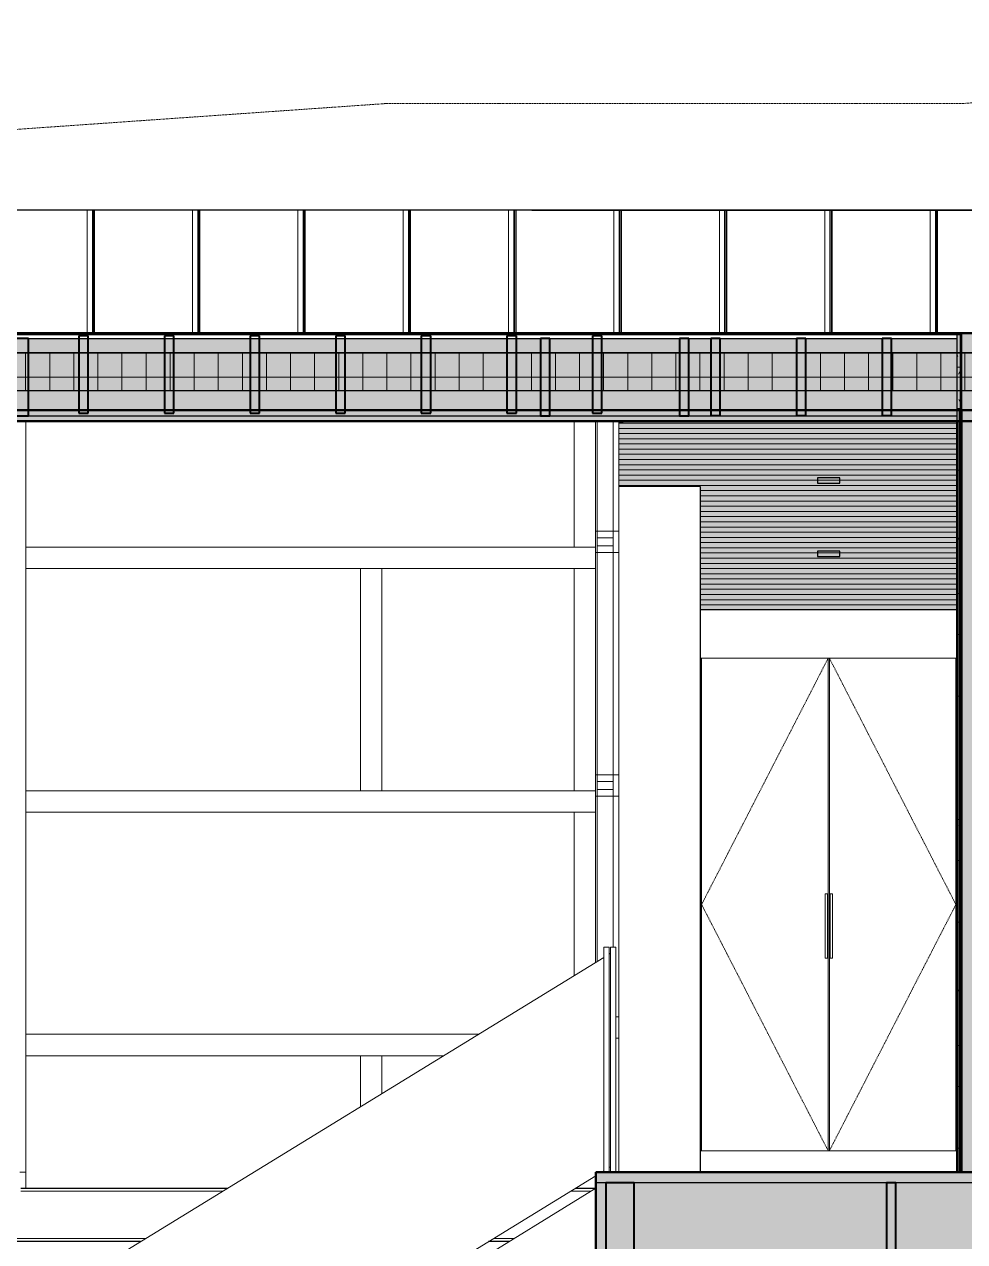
# Model space of a CAD drawing. Header units: inches. Extents: x -675 to 994, y 1246 to 1805.
# Drawn here: x 287.7 to 463.4, y 1568.2 to 1795.7 of the extents above; entities that cross this region are included whole.
import ezdxf

# ---------------------------------------------------------------- set-up
doc = ezdxf.new("R2010")
doc.units = ezdxf.units.IN
doc.header["$MEASUREMENT"] = 0
doc.linetypes.add('ALA - WALL BELOW', pattern=[0.28125, 0.1875, -0.09375])
doc.linetypes.add('Dash 1_16_', pattern=[0.125, 0.0625, -0.0625])
for name, color, linetype, lineweight in [('A-CLNG', 13, 'Continuous', 18), ('A-CLNG-PATT', 13, 'Continuous', 50), ('A-DETL', 90, 'Continuous', 13), ('A-DETL-GENF', 92, 'Continuous', 13), ('A-DETL-MEDM', 33, 'Continuous', 25), ('A-FLOR', 192, 'Continuous', 13), ('A-FLOR-MCUT', 51, 'Continuous', 25), ('A-FLOR-PATT', 8, 'Continuous', 50), ('A-GLAZ-CURT', 52, 'Continuous', 13), ('A-GLAZ-CWMG', 51, 'Continuous', 13), ('A-ROOF', 132, 'Continuous', 25), ('A-ROOF-PATT', 132, 'Continuous', 50), ('A-WALL', 113, 'Continuous', 25), ('A-WALL-PATT', 111, 'Continuous', 50), ('I-WALL', 2, 'Continuous', 25), ('Q-CASE', 31, 'Continuous', 18), ('S-BEAM', 12, 'Continuous', 25), ('S-COLS', 52, 'Continuous', 18), ('S-STRS', 31, 'Continuous', 13)]:
    doc.layers.add(name, color=color, linetype=linetype, lineweight=lineweight)
pattern_1 = [(90, (5.512, 1730.544), (-19.685, 1e-15), []), (90, (4.134, 1730.544), (-19.685, 1e-15), []), (90, (5.118, 1730.544), (-19.685, 1e-15), []), (90, (5.315, 1730.544), (-19.685, 1e-15), [])]

# ---------------------------------------------------------------- blocks, each defined once
blk = doc.blocks.new('PSL - 7_ x 14_-3975651-Section F')
at = {"layer": 'S-BEAM', "color": 250, "lineweight": 40}
for p, q in [((288.47, 1736.97), (281.47, 1736.97)), ((281.47, 1736.97), (281.47, 1734.3)), ((288.47, 1734.3), (288.47, 1736.97)), ((281.47, 1734.3), (281.47, 1727.3)), ((288.47, 1727.3), (288.47, 1734.3)), ((281.47, 1727.3), (281.47, 1722.54)), ((288.47, 1722.54), (288.47, 1727.3)), ((281.47, 1722.54), (288.47, 1722.54))]:
    blk.add_line(p, q, dxfattribs=at)
blk = doc.blocks.new('Trus_Joist-Weyerhaeuser-Microllam - 1 3_4_ - 14_ Microllam-3618979-Section F')
at = {"layer": 'S-BEAM', "color": 250, "lineweight": 40}
for p, q in [((417.69, 1737.02), (415.94, 1737.02)), ((415.94, 1737.02), (415.94, 1734.3)), ((417.69, 1734.3), (417.69, 1737.02)), ((415.94, 1734.3), (415.94, 1727.3)), ((417.69, 1727.3), (417.69, 1734.3)), ((415.94, 1727.3), (415.94, 1722.59)), ((417.69, 1722.59), (417.69, 1727.3)), ((415.94, 1722.59), (417.69, 1722.59))]:
    blk.add_line(p, q, dxfattribs=at)
blk = doc.blocks.new('Trus_Joist-Weyerhaeuser-Microllam - 1 3_4_ - 14_ Microllam-3618809-Section F')
at = {"layer": 'S-BEAM', "color": 250, "lineweight": 40}
for p, q in [((449.69, 1737.02), (447.94, 1737.02)), ((447.94, 1737.02), (447.94, 1734.3)), ((449.69, 1734.3), (449.69, 1737.02)), ((447.94, 1734.3), (447.94, 1727.3)), ((449.69, 1727.3), (449.69, 1734.3)), ((447.94, 1727.3), (447.94, 1722.59)), ((449.69, 1722.59), (449.69, 1727.3)), ((447.94, 1722.59), (449.69, 1722.59))]:
    blk.add_line(p, q, dxfattribs=at)
blk = doc.blocks.new('Trus_Joist-Weyerhaeuser-Microllam - 1 3_4_ - 14_ Microllam-3620912-Section F')
at = {"layer": 'S-BEAM', "color": 250, "lineweight": 40}
for p, q in [((299.6, 1737.47), (297.85, 1737.47)), ((297.85, 1737.47), (297.85, 1734.3)), ((299.6, 1734.3), (299.6, 1737.47)), ((297.85, 1734.3), (297.85, 1727.3)), ((299.6, 1727.3), (299.6, 1734.3)), ((297.85, 1727.3), (297.85, 1723.04)), ((299.6, 1723.04), (299.6, 1727.3)), ((297.85, 1723.04), (299.6, 1723.04))]:
    blk.add_line(p, q, dxfattribs=at)
blk = doc.blocks.new('PSL - 5-1_4_ x 14_-3989355-Section F')
at = {"layer": 'S-BEAM', "color": 250, "lineweight": 40}
for p, q in [((401.6, 1579.24), (396.35, 1579.24)), ((396.35, 1579.24), (396.35, 1565.24)), ((401.6, 1565.24), (401.6, 1579.24)), ((396.35, 1565.24), (401.6, 1565.24))]:
    blk.add_line(p, q, dxfattribs=at)
blk = doc.blocks.new('HSS-Hollow Structural Section - HSS10X8X5_8-3966676-Section F')
at = {"layer": 'S-BEAM', "color": 90, "lineweight": 30}
for p, q in [((242.47, 1568.24), (242.47, 1578.24)), ((242.47, 1578.24), (282.9, 1578.24)), ((287.04, 1578.24), (325.69, 1578.24)), ((390.7, 1578.24), (394.47, 1578.24)), ((309.4, 1568.24), (242.47, 1568.24)), ((378.23, 1568.24), (374.41, 1568.24))]:
    blk.add_line(p, q, dxfattribs=at)
at = {"layer": 'S-BEAM', "color": 10, "lineweight": 18}
for p, q in [((282.9, 1577.66), (242.47, 1577.66)), ((324.75, 1577.66), (287.04, 1577.66)), ((393.58, 1577.66), (389.76, 1577.66)), ((310.35, 1568.82), (242.47, 1568.82)), ((379.18, 1568.82), (375.35, 1568.82))]:
    blk.add_line(p, q, dxfattribs=at)
blk = doc.blocks.new('Trus_Joist-Weyerhaeuser-Microllam - 1 3_4_ - 14_ Microllam-3867934-Section F')
at = {"layer": 'S-BEAM', "color": 250, "lineweight": 40}
for p, q in [((411.85, 1736.97), (410.1, 1736.97)), ((410.1, 1736.97), (410.1, 1734.3)), ((411.85, 1734.3), (411.85, 1736.97)), ((410.1, 1734.3), (410.1, 1727.3)), ((411.85, 1727.3), (411.85, 1734.3)), ((410.1, 1727.3), (410.1, 1722.54)), ((411.85, 1722.54), (411.85, 1727.3)), ((410.1, 1722.54), (411.85, 1722.54))]:
    blk.add_line(p, q, dxfattribs=at)
blk = doc.blocks.new('Trus_Joist-Weyerhaeuser-Microllam - 1 3_4_ - 14_ Microllam-3742524-Section F')
at = {"layer": 'S-BEAM', "color": 250, "lineweight": 40}
for p, q in [((448.73, 1579.24), (448.73, 1565.24)), ((450.48, 1579.24), (448.73, 1579.24)), ((450.48, 1579.24), (448.73, 1579.24)), ((448.73, 1579.24), (448.73, 1565.24)), ((450.48, 1565.24), (450.48, 1579.24)), ((450.48, 1565.24), (450.48, 1579.24)), ((448.73, 1565.24), (450.48, 1565.24)), ((448.73, 1565.24), (450.48, 1565.24))]:
    blk.add_line(p, q, dxfattribs=at)
blk = doc.blocks.new('Trus_Joist-Weyerhaeuser-Microllam - 1 3_4_ - 14_ Microllam-V26-Section F')
at = {"layer": 'S-BEAM', "color": 250, "lineweight": 40}
for p, q in [((385.85, 1736.97), (384.1, 1736.97)), ((384.1, 1736.97), (384.1, 1734.3)), ((385.85, 1734.3), (385.85, 1736.97)), ((384.1, 1734.3), (384.1, 1727.3)), ((385.85, 1727.3), (385.85, 1734.3)), ((384.1, 1727.3), (384.1, 1722.54)), ((385.85, 1722.54), (385.85, 1727.3)), ((384.1, 1722.54), (385.85, 1722.54))]:
    blk.add_line(p, q, dxfattribs=at)
blk = doc.blocks.new('Rectangular Mullion - 2_x5_ Mullion-3636992-Section F')
at = {"layer": 'A-GLAZ-CWMG', "color": 50, "lineweight": 9}
for p, q in [((398.22, 1606.24), (398.72, 1606.24)), ((398.72, 1606.24), (398.72, 1581.24))]:
    blk.add_line(p, q, dxfattribs=at)
blk = doc.blocks.new('System Panel - Glazed-3441168-Section F')
at = {"layer": 'A-GLAZ-CURT', "color": 10, "lineweight": 18}
for p, q in [((395.97, 1623.24), (395.97, 1581.24)), ((396.97, 1623.24), (395.97, 1623.24)), ((396.97, 1581.24), (396.97, 1623.24)), ((395.97, 1581.24), (396.97, 1581.24))]:
    blk.add_line(p, q, dxfattribs=at)
blk = doc.blocks.new('System Panel - Glazed-3904188-Section F')
at = {"layer": 'A-GLAZ-CURT', "color": 50, "lineweight": 9}
for p, q in [((397.22, 1622.13), (396.97, 1621.98)), ((395.97, 1621.36), (206.33, 1505)), ((395.59, 1581.24), (395.97, 1581.47)), ((396.97, 1582.09), (397.22, 1582.24)), ((206.33, 1465.1), (394.47, 1580.55)), ((206.33, 1505), (206.33, 1465.1))]:
    blk.add_line(p, q, dxfattribs=at)
blk = doc.blocks.new('Rectangular Mullion - 2_x5_ Mullion-3636994-Section F')
at = {"layer": 'A-GLAZ-CWMG', "color": 50, "lineweight": 9}
for p, q in [((390.41, 1648.49), (394.41, 1648.49)), ((390.41, 1648.49), (390.41, 1617.95)), ((394.41, 1620.4), (394.41, 1648.49))]:
    blk.add_line(p, q, dxfattribs=at)
blk = doc.blocks.new('Rectangular Mullion - 2_x5_ Mullion-V27-Section F')
at = {"layer": 'A-GLAZ-CWMG', "color": 50, "lineweight": 9}
for p, q in [((394.41, 1578.24), (394.41, 1580.51)), ((394.41, 1561.49), (394, 1561.49)), ((394.41, 1561.49), (394.41, 1561.74))]:
    blk.add_line(p, q, dxfattribs=at)
blk = doc.blocks.new('Rectangular Mullion - 2_x5_ Mullion-V28-Section F')
at = {"layer": 'A-GLAZ-CWMG', "color": 50, "lineweight": 9}
for p, q in [((390.41, 1693.99), (394.41, 1693.99)), ((390.41, 1693.99), (390.41, 1652.49)), ((394.41, 1652.49), (394.41, 1693.99)), ((394.41, 1652.49), (390.41, 1652.49))]:
    blk.add_line(p, q, dxfattribs=at)
blk = doc.blocks.new('Rectangular Mullion - 2_x5_ Mullion-3791053-Section F')
at = {"layer": 'A-GLAZ-CWMG', "color": 50, "lineweight": 9}
for p, q in [((390.41, 1721.53), (390.41, 1697.99)), ((394.41, 1697.99), (394.41, 1721.53)), ((394.41, 1697.99), (390.41, 1697.99))]:
    blk.add_line(p, q, dxfattribs=at)
blk = doc.blocks.new('Rectangular Mullion - 2_x5_ Mullion-3636946-Section F')
at = {"layer": 'A-GLAZ-CWMG', "color": 50, "lineweight": 9}
for p, q in [((352.47, 1697.99), (287.97, 1697.99)), ((287.97, 1693.99), (352.47, 1693.99))]:
    blk.add_line(p, q, dxfattribs=at)
blk = doc.blocks.new('Rectangular Mullion - 2_x5_ Mullion-3790948-Section F')
at = {"layer": 'A-GLAZ-CWMG', "color": 50, "lineweight": 9}
for p, q in [((394.41, 1697.99), (352.47, 1697.99)), ((394.41, 1697.99), (394.41, 1693.99)), ((352.47, 1693.99), (394.41, 1693.99))]:
    blk.add_line(p, q, dxfattribs=at)
blk = doc.blocks.new('Rectangular Mullion - 2_x5_ Mullion-V39-Section F')
at = {"layer": 'A-GLAZ-CWMG', "color": 50, "lineweight": 9}
for p, q in [((372.55, 1606.99), (352.47, 1606.99)), ((352.47, 1602.99), (366.03, 1602.99))]:
    blk.add_line(p, q, dxfattribs=at)
blk = doc.blocks.new('Rectangular Mullion - 2_x5_ Mullion-3636931-Section F')
at = {"layer": 'A-GLAZ-CWMG', "color": 50, "lineweight": 9}
for p, q in [((350.47, 1693.99), (354.47, 1693.99)), ((350.47, 1693.99), (350.47, 1652.49)), ((354.47, 1652.49), (354.47, 1693.99)), ((354.47, 1652.49), (350.47, 1652.49))]:
    blk.add_line(p, q, dxfattribs=at)
blk = doc.blocks.new('Rectangular Mullion - 2_x5_ Mullion-V45-Section F')
at = {"layer": 'A-GLAZ-CWMG', "color": 50, "lineweight": 9}
for p, q in [((350.47, 1602.99), (354.47, 1602.99)), ((350.47, 1602.99), (350.47, 1593.44)), ((354.47, 1595.9), (354.47, 1602.99))]:
    blk.add_line(p, q, dxfattribs=at)
blk = doc.blocks.new('Rectangular Mullion - 2_x5_ Mullion-3637058-Section F')
at = {"layer": 'A-GLAZ-CWMG', "color": 50, "lineweight": 9}
for p, q in [((394.41, 1651.49), (398.72, 1651.49)), ((398.72, 1651.49), (398.72, 1610.24)), ((398.72, 1610.24), (398.22, 1610.24))]:
    blk.add_line(p, q, dxfattribs=at)
blk = doc.blocks.new('Rectangular Mullion - 2_x5_ Mullion-3637061-Section F')
at = {"layer": 'A-GLAZ-CWMG', "color": 50, "lineweight": 9}
for p, q in [((394.41, 1696.99), (398.72, 1696.99)), ((398.72, 1696.99), (398.72, 1655.49)), ((398.72, 1655.49), (394.41, 1655.49))]:
    blk.add_line(p, q, dxfattribs=at)
blk = doc.blocks.new('Rectangular Mullion - 2_x5_ Mullion-3952523-Section F')
at = {"layer": 'A-GLAZ-CWMG', "color": 50, "lineweight": 9}
for p, q in [((398.72, 1721.53), (398.72, 1700.99)), ((398.72, 1700.99), (394.41, 1700.99))]:
    blk.add_line(p, q, dxfattribs=at)
blk = doc.blocks.new('Rectangular Mullion - 2_x5_ Mullion-3636943-Section F')
at = {"layer": 'A-GLAZ-CWMG', "color": 50, "lineweight": 9}
for p, q in [((398.72, 1700.99), (394.41, 1700.99)), ((398.72, 1696.99), (398.72, 1700.99)), ((394.41, 1696.99), (398.72, 1696.99))]:
    blk.add_line(p, q, dxfattribs=at)
blk = doc.blocks.new('Rectangular Mullion - 2_x5_ Mullion-V47-Section F')
at = {"layer": 'A-GLAZ-CWMG', "color": 50, "lineweight": 9}
for p, q in [((398.72, 1610.24), (398.22, 1610.24)), ((398.72, 1606.24), (398.72, 1610.24)), ((398.22, 1606.24), (398.72, 1606.24))]:
    blk.add_line(p, q, dxfattribs=at)
blk = doc.blocks.new('STRUCT_rvt-1-Section F')
at = {"layer": 'A-ROOF-PATT', "lineweight": 9}
h = blk.add_hatch(dxfattribs=at)
h.set_pattern_fill('FP_4', color=253, style=0, pattern_type=2)
h.set_pattern_definition(pattern_1)
h.paths.add_polyline_path([(468.35, 1738.02), (769.64, 1738.02), (787.13, 1761), (209.62, 1761), (209.62, 1738.02), (464.63, 1738.02)], flags=0)
at = {"layer": 'A-ROOF-PATT', "lineweight": 25}
h = blk.add_hatch(color=135, dxfattribs=at)
h.paths.add_polyline_path([(461.97, 1737.76), (462.6, 1737.76), (462.6, 1738.02), (209.62, 1738.02), (209.62, 1737.76), (458.15, 1737.76)], flags=0)
h.paths.add_polyline_path([(769.64, 1737.76), (769.64, 1738.02), (648.72, 1738.02), (648.72, 1737.76), (723.71, 1737.76)], flags=0)
h.paths.add_polyline_path([(643.22, 1737.76), (643.22, 1738.02), (468.35, 1738.02), (468.35, 1737.76), (633.03, 1737.76)], flags=0)
at = {"layer": 'A-ROOF-PATT', "lineweight": 9}
h = blk.add_hatch(dxfattribs=at)
h.set_pattern_fill('FP_168', color=253, style=0, pattern_type=2)
h.set_pattern_definition([(0, (0, 1763.108), (0, 0.97), []), (90, (0, 1763.108), (-8, 1.94), [0.97, -6.791]), (90, (16, 1764.078), (-8, 1.94), [0.97, -6.791])])
h.paths.add_polyline_path([(-278.68, 1686.33), (-197.38, 1686.33), (-197.38, 1722.49), (-196.38, 1722.49), (-196.38, 1722.95), (-191.38, 1722.95), (-191.38, 1722.49), (-190.38, 1722.49), (-190.38, 1722.33), (-137.38, 1722.33), (-137.38, 1722.72), (-137.25, 1722.84), (-136.91, 1722.92), (-136.45, 1722.95), (-133.31, 1722.95), (-132.84, 1722.92), (-132.5, 1722.84), (-132.38, 1722.72), (-132.38, 1722.33), (63.05, 1722.33), (63.05, 1723.33), (209.62, 1723.33), (209.62, 1726.33), (-211.55, 1726.33), (-260.81, 1696.97)], flags=0)
h.paths.add_polyline_path([(703.11, 1686.33), (753.95, 1721.53), (650.47, 1721.53), (650.47, 1686.33), (671.9, 1686.33)], flags=0)
h.paths.add_polyline_path([(413.97, 1686.33), (461.97, 1686.33), (461.97, 1721.53), (398.72, 1721.53), (398.72, 1709.33), (413.97, 1709.33), (413.97, 1690.38)], flags=0)
at = {"layer": 'A-ROOF-PATT', "lineweight": 5}
h = blk.add_hatch(color=252, dxfattribs=at)
h.paths.add_polyline_path([(399.86, 1721.53), (461.97, 1721.53), (461.97, 1722.56), (209.62, 1722.56), (209.62, 1721.53), (393.38, 1721.53)], flags=0)
h.paths.add_polyline_path([(769.64, 1721.53), (769.64, 1722.56), (650.47, 1722.56), (650.47, 1721.53), (723.71, 1721.53)], flags=0)
h.paths.add_polyline_path([(642.6, 1721.53), (642.6, 1722.56), (468.97, 1722.56), (468.97, 1721.53), (620.08, 1721.53)], flags=0)
at = {"layer": 'A-WALL-PATT', "lineweight": 5}
blk.add_hatch(color=252, dxfattribs=at).paths.add_polyline_path([(468.35, 1581.24), (468.35, 1738.02), (462.85, 1738.02), (462.85, 1581.24), (464.63, 1581.24)], flags=0)
at = {"layer": 'A-WALL-PATT', "lineweight": 9}
h = blk.add_hatch(dxfattribs=at)
h.set_pattern_fill('FP_167', color=50, style=0, pattern_type=2)
h.set_pattern_definition([(0, (-18.091, 3444.242), (15.36, 3.84), [0.634, -10.886, 0.634, -10.886, -61.44]), (0, (-18.091, 3444.242), (15.36, 3.84), [-23.04, 0.634, -22.406, 0.634, -10.886, -26.88]), (0, (-18.091, 3444.242), (15.36, 3.84), [-57.6, 0.634, -7.046, 0.634, -18.566]), (120, (-12.331, 3446.162), (-11.0055376, 11.38215), [0.634, -10.886, 0.634, -10.886, -61.44]), (120, (-12.331, 3446.162), (-11.0055376, 11.38215), [-23.04, 0.634, -22.406, 0.634, -10.886, -26.88]), (120, (-12.331, 3446.162), (-11.0055376, 11.38215), [-57.6, 0.634, -7.046, 0.634, -18.566]), (240, (-10.411, 3453.842), (-4.3544624, -15.22215), [0.634, -10.886, 0.634, -10.886, -61.44]), (240, (-10.411, 3453.842), (-4.3544624, -15.22215), [-23.04, 0.634, -22.406, 0.634, -10.886, -26.88]), (240, (-10.411, 3453.842), (-4.3544624, -15.22215), [-57.6, 0.634, -7.046, 0.634, -18.566])])
h.paths.add_polyline_path([(461.97, 1581.24), (462.6, 1581.24), (462.6, 1737.76), (461.97, 1737.76), (461.97, 1600.66)], flags=0)
h = blk.add_hatch(dxfattribs=at)
h.set_pattern_fill('FP_165', color=50, style=0, pattern_type=2)
h.set_pattern_definition([(50, (-18.091, 3444.242), (13.77135, -1.20496), [1.44, -15.84]), (355, (-18.091, 3444.242), (-2.66442, 14.44218), [1.152, -12.672]), (100.451, (-16.943, 3444.142), (11.10708, 13.23737), [1.224, -13.462]), (46.184, (-18.091, 3448.082), (20.49128, -3.17785), [2.16, -23.76]), (96.636, (-16.383, 3447.817), (17.94587, 18.70315), [1.836, -20.193]), (351.184, (-18.09, 3448.082), (17.9454, 18.70261), [1.728, -19.008]), (21, (-16.171, 3447.122), (11.46052, -7.730365), [1.44, -15.84]), (326, (-16.171, 3447.122), (4.67135, 13.92315), [1.152, -12.672]), (71.451, (-15.216, 3446.478), (16.13207, 6.19284), [1.224, -13.462]), (37.5, (-18.091, 3444.242), (0.233123, 6.39175), [0.634, -11.885, 0.634, -12.23, -12.72]), (37.5, (-18.091, 3444.242), (0.233123, 6.39175), [-25.382, 0.634, -12.086]), (7.5, (-18.091, 3444.242), (5.05073, 7.57304), [0.634, -6.701, 0.634, -11.597, -4.848]), (7.5, (-18.091, 3444.242), (5.05073, 7.57304), [-19.565, 0.634, -4.214]), (327.5, (-22.373, 3444.242), (10.24958, -0.43289), [0.634, -4.166, 0.634, -14.342, -19.872]), (327.5, (-22.373, 3444.242), (10.24958, -0.43289), [-19.776, 0.634, -19.238]), (317.5, (-24.293, 3444.242), (11.19739, 1.922144), [0.634, -5.606, 0.634, -9.312, -14.112]), (317.5, (-24.293, 3444.242), (11.19739, 1.922144), [-16.186, 0.634, -13.478])])
h.paths.add_polyline_path([(462.38, 1581.24), (462.85, 1581.24), (462.85, 1723.7), (462.38, 1723.7), (462.38, 1600.66)], flags=0)
at = {"layer": 'A-ROOF', "color": 90, "lineweight": 30}
for p, q in [((787.13, 1761), (209.62, 1761)), ((382.47, 1761), (787.13, 1761)), ((209.62, 1737.76), (461.97, 1737.76)), ((209.62, 1736.99), (461.97, 1736.99)), ((461.97, 1737.76), (462.6, 1737.76)), ((209.62, 1722.56), (461.97, 1722.56)), ((413.97, 1686.33), (461.97, 1686.33))]:
    blk.add_line(p, q, dxfattribs=at)
at = {"layer": 'A-ROOF', "color": 250, "lineweight": 40}
for p, q in [((462.6, 1738.02), (209.62, 1738.02)), ((462.85, 1738.02), (462.6, 1738.02)), ((468.35, 1738.02), (462.85, 1738.02)), ((209.62, 1721.53), (461.97, 1721.53))]:
    blk.add_line(p, q, dxfattribs=at)
at = {"layer": 'A-WALL', "color": 90, "lineweight": 30}
for p, q in [((462.6, 1737.76), (462.6, 1738.02)), ((462.85, 1734.3), (462.85, 1738.02)), ((462.6, 1737.76), (461.97, 1737.76)), ((461.97, 1736.99), (461.97, 1737.76)), ((461.97, 1734.3), (461.97, 1736.99)), ((462.6, 1734.3), (462.6, 1737.76)), ((461.97, 1727.3), (461.97, 1734.3)), ((462.6, 1727.3), (462.6, 1734.3)), ((462.85, 1727.3), (462.85, 1734.3)), ((461.97, 1722.56), (461.97, 1727.3)), ((462.6, 1721.53), (462.6, 1727.3)), ((462.85, 1721.53), (462.85, 1727.3)), ((461.97, 1721.53), (461.97, 1722.56)), ((462.6, 1721.53), (462.6, 1581.24)), ((462.85, 1721.53), (462.85, 1581.24))]:
    blk.add_line(p, q, dxfattribs=at)
at = {"layer": 'A-WALL', "color": 250, "lineweight": 40}
for p, q in [((462.38, 1723.7), (462.38, 1581.24)), ((462.85, 1723.7), (462.38, 1723.7)), ((462.85, 1581.24), (462.85, 1723.7)), ((462.38, 1581.24), (462.85, 1581.24))]:
    blk.add_line(p, q, dxfattribs=at)
at = {"layer": 'I-WALL', "color": 250, "lineweight": 40}
for p, q in [((461.97, 1721.53), (461.97, 1581.24)), ((461.97, 1581.24), (468.97, 1581.24))]:
    blk.add_line(p, q, dxfattribs=at)
at = {"layer": 'S-COLS', "color": 10}
for q in [(287.97, 1721.53), (286.81, 1581.24)]:
    blk.add_line((287.97, 1581.24), q, dxfattribs=at)
at = {"color": 90, "lineweight": 30}
for name, p in [('PSL - 7_ x 14_-3975651-Section F', (0, 0)), ('Trus_Joist-Weyerhaeuser-Microllam - 1 3_4_ - 14_ Microllam-3620912-Section F', (0, 0)), ('Trus_Joist-Weyerhaeuser-Microllam - 1 3_4_ - 14_ Microllam-3620912-Section F', (16, 0)), ('Trus_Joist-Weyerhaeuser-Microllam - 1 3_4_ - 14_ Microllam-3620912-Section F', (32, 0)), ('Trus_Joist-Weyerhaeuser-Microllam - 1 3_4_ - 14_ Microllam-3620912-Section F', (48, 0)), ('Trus_Joist-Weyerhaeuser-Microllam - 1 3_4_ - 14_ Microllam-3620912-Section F', (64, 0)), ('Trus_Joist-Weyerhaeuser-Microllam - 1 3_4_ - 14_ Microllam-3620912-Section F', (80, 0)), ('Trus_Joist-Weyerhaeuser-Microllam - 1 3_4_ - 14_ Microllam-V26-Section F', (0, 0)), ('Trus_Joist-Weyerhaeuser-Microllam - 1 3_4_ - 14_ Microllam-3620912-Section F', (96, 0)), ('Trus_Joist-Weyerhaeuser-Microllam - 1 3_4_ - 14_ Microllam-3867934-Section F', (0, 0)), ('Trus_Joist-Weyerhaeuser-Microllam - 1 3_4_ - 14_ Microllam-3618979-Section F', (0, 0)), ('Trus_Joist-Weyerhaeuser-Microllam - 1 3_4_ - 14_ Microllam-3618979-Section F', (16, 0)), ('Trus_Joist-Weyerhaeuser-Microllam - 1 3_4_ - 14_ Microllam-3618809-Section F', (0, 0)), ('Rectangular Mullion - 2_x5_ Mullion-3791053-Section F', (0, 0)), ('Rectangular Mullion - 2_x5_ Mullion-3952523-Section F', (0, 0)), ('Rectangular Mullion - 2_x5_ Mullion-3636943-Section F', (0, 0)), ('Rectangular Mullion - 2_x5_ Mullion-3636946-Section F', (0, 0)), ('Rectangular Mullion - 2_x5_ Mullion-3790948-Section F', (0, 0)), ('Rectangular Mullion - 2_x5_ Mullion-3637061-Section F', (0, 0)), ('Rectangular Mullion - 2_x5_ Mullion-3636931-Section F', (0, 0)), ('Rectangular Mullion - 2_x5_ Mullion-V28-Section F', (0, 0)), ('Rectangular Mullion - 2_x5_ Mullion-3636943-Section F', (0, -45.5)), ('Rectangular Mullion - 2_x5_ Mullion-3636946-Section F', (0, -45.5)), ('Rectangular Mullion - 2_x5_ Mullion-3790948-Section F', (0, -45.5)), ('Rectangular Mullion - 2_x5_ Mullion-3637058-Section F', (0, 0)), ('Rectangular Mullion - 2_x5_ Mullion-3636994-Section F', (0, 0)), ('System Panel - Glazed-3904188-Section F', (0, 0)), ('System Panel - Glazed-3441168-Section F', (0, 0)), ('Rectangular Mullion - 2_x5_ Mullion-V47-Section F', (0, 0)), ('Rectangular Mullion - 2_x5_ Mullion-3636946-Section F', (0, -91)), ('Rectangular Mullion - 2_x5_ Mullion-V39-Section F', (0, 0)), ('Rectangular Mullion - 2_x5_ Mullion-3636992-Section F', (0, 0)), ('Rectangular Mullion - 2_x5_ Mullion-V45-Section F', (0, 0)), ('Rectangular Mullion - 2_x5_ Mullion-V27-Section F', (0, 0)), ('PSL - 5-1_4_ x 14_-3989355-Section F', (0, 0)), ('Trus_Joist-Weyerhaeuser-Microllam - 1 3_4_ - 14_ Microllam-3742524-Section F', (0, 0)), ('HSS-Hollow Structural Section - HSS10X8X5_8-3966676-Section F', (0, 0))]:
    blk.add_blockref(name, p, dxfattribs=at)
blk = doc.blocks.new('Basic Cabinet Double Door1 - Basic Cabinet 2-5770772-Section F')
at = {"layer": 'Q-CASE'}
for p, q in [((414.22, 1677.24), (413.97, 1677.24)), ((414.22, 1585.24), (414.22, 1677.24)), ((437.85, 1677.24), (414.22, 1677.24)), ((437.85, 1677.24), (437.85, 1585.24)), ((438.1, 1677.24), (437.85, 1677.24)), ((437.85, 1585.24), (437.85, 1677.24)), ((438.1, 1585.24), (438.1, 1677.24)), ((461.72, 1677.24), (438.1, 1677.24)), ((461.97, 1677.24), (461.72, 1677.24)), ((461.72, 1585.24), (461.72, 1677.24)), ((414.22, 1585.24), (413.97, 1585.24)), ((437.85, 1585.24), (414.22, 1585.24)), ((438.1, 1585.24), (437.85, 1585.24)), ((461.72, 1585.24), (438.1, 1585.24)), ((461.97, 1585.24), (461.72, 1585.24))]:
    blk.add_line(p, q, dxfattribs=at)
at = {"layer": 'Q-CASE', "linetype": 'Dash 1_16_', "lineweight": 13}
for p, q in [((437.85, 1677.24), (414.22, 1631.24)), ((438.1, 1677.24), (461.72, 1631.24)), ((414.22, 1631.24), (437.85, 1585.24)), ((461.72, 1631.24), (438.1, 1585.24))]:
    blk.add_line(p, q, dxfattribs=at)
at = {"layer": 'Q-CASE', "lineweight": 13}
for p, q in [((437.3, 1633.24), (437.72, 1633.24)), ((437.3, 1621.24), (437.3, 1633.24)), ((437.72, 1621.24), (437.72, 1633.24)), ((438.22, 1633.24), (438.64, 1633.24)), ((438.22, 1633.24), (438.22, 1621.24)), ((438.64, 1633.24), (438.64, 1621.24)), ((437.72, 1621.24), (437.3, 1621.24)), ((438.64, 1621.24), (438.22, 1621.24))]:
    blk.add_line(p, q, dxfattribs=at)
blk = doc.blocks.new('System Panel - Glazed-5795791-Section F')
at = {"layer": 'A-GLAZ-CURT', "lineweight": 18}
for p, q in [((397.22, 1623.24), (397.22, 1581.24)), ((398.22, 1623.24), (397.22, 1623.24)), ((398.22, 1581.24), (398.22, 1623.24)), ((397.22, 1581.24), (398.22, 1581.24))]:
    blk.add_line(p, q, dxfattribs=at)
blk = doc.blocks.new('Rectangular Mullion - 2_x5_ Mullion-5761779-Section F')
at = {"layer": 'A-GLAZ-CWMG'}
for p, q in [((394.72, 1652.74), (397.72, 1652.74)), ((394.72, 1620.6), (394.72, 1652.74)), ((397.72, 1652.74), (397.72, 1623.24))]:
    blk.add_line(p, q, dxfattribs=at)
blk = doc.blocks.new('Rectangular Mullion - 2_x5_ Mullion-5761772-Section F')
at = {"layer": 'A-GLAZ-CWMG'}
for p, q in [((394.72, 1698.24), (397.72, 1698.24)), ((394.72, 1654.24), (394.72, 1698.24)), ((397.72, 1698.24), (397.72, 1654.24)), ((397.72, 1654.24), (394.72, 1654.24))]:
    blk.add_line(p, q, dxfattribs=at)
blk = doc.blocks.new('Rectangular Mullion - 2_x5_ Mullion-6023947-Section F')
at = {"layer": 'A-GLAZ-CWMG'}
for p, q in [((394.72, 1699.74), (394.72, 1721.53)), ((397.72, 1721.53), (397.72, 1699.74)), ((397.72, 1699.74), (394.72, 1699.74))]:
    blk.add_line(p, q, dxfattribs=at)
blk = doc.blocks.new('Rectangular Mullion - 2_x5_ Mullion-5762472-Section F')
at = {"layer": 'A-GLAZ-CWMG'}
for p, q in [((394.72, 1699.74), (394.72, 1698.24)), ((397.72, 1699.74), (394.72, 1699.74)), ((397.72, 1698.24), (397.72, 1699.74)), ((394.72, 1698.24), (397.72, 1698.24))]:
    blk.add_line(p, q, dxfattribs=at)
blk = doc.blocks.new('Rigid Insulation-Section - 7__-6074587-Section F')
at = {"layer": 'A-DETL-GENF'}
h = blk.add_hatch(dxfattribs=at)
h.set_pattern_fill('FP_176', color=256, style=0, pattern_type=2)
h.set_pattern_definition([(0, (-18.091, 3444.242), (0, 4.5), []), (90, (-18.091, 3444.242), (-4.5, 3e-16), [])])
h.paths.add_polyline_path([(650.47, 1727.3), (650.47, 1734.3), (238.47, 1734.3), (238.47, 1727.3), (645.99, 1727.3)], flags=0)
at = {"layer": 'A-DETL-MEDM'}
for p, q in [((650.47, 1734.3), (238.47, 1734.3)), ((238.47, 1727.3), (650.47, 1727.3))]:
    blk.add_line(p, q, dxfattribs=at)

msp = doc.modelspace()

# ---------------------------------------------------------------- hatches: boundary and pattern name
at = {"layer": 'A-CLNG-PATT', "lineweight": 18}
msp.add_hatch(color=256, dxfattribs=at).paths.add_polyline_path([(642.22, 1721.528), (642.22, 1723.59), (242.47, 1723.59), (242.47, 1721.528), (620.078, 1721.528)], flags=0)
h = msp.add_hatch(dxfattribs=at)
h.set_pattern_fill('FP_164', color=256, style=0, pattern_type=2)
h.set_pattern_definition([(0, (225.423, 1717.293), (0, 0.97), [])])
h.paths.add_polyline_path([(461.97, 1686.33), (461.97, 1721.528), (399.47, 1721.528), (399.47, 1721.33), (398.72, 1721.313), (398.72, 1709.33), (413.97, 1709.33), (413.97, 1686.33), (438.718, 1686.33)], flags=0)
h.paths.add_polyline_path([(440.07, 1696.26), (435.87, 1696.26), (435.87, 1697.279), (440.07, 1697.279)], flags=0)
h.paths.add_polyline_path([(435.87, 1709.964), (435.87, 1710.982), (440.07, 1710.982), (440.07, 1709.964), (438.718, 1709.964)], flags=0)
at = {"layer": 'A-FLOR-PATT', "lineweight": 13}
msp.add_hatch(color=256, dxfattribs=at).paths.add_polyline_path([(620.078, 1579.24), (642.595, 1579.24), (642.595, 1581.24), (394.47, 1581.24), (394.47, 1579.24), (568.261, 1579.24)], flags=0)
at = {"layer": 'A-FLOR-PATT', "lineweight": 5}
msp.add_hatch(color=256, dxfattribs=at).paths.add_polyline_path([(464.627, 1557.865), (642.595, 1557.865), (642.595, 1579.24), (394.47, 1579.24), (394.47, 1557.865), (412.81, 1557.865)], flags=0)
at = {"layer": 'A-ROOF-PATT', "lineweight": 13}
h = msp.add_hatch(dxfattribs=at)
h.set_pattern_fill('FP_4', color=256, style=0, pattern_type=2)
h.set_pattern_definition(pattern_1)
h.paths.add_polyline_path([(468.22, 1738.021), (769.636, 1738.021), (787.135, 1761), (209.625, 1761), (209.625, 1738.021), (464.627, 1738.021)], flags=0)
at = {"layer": 'A-ROOF-PATT', "lineweight": 25}
h = msp.add_hatch(color=256, dxfattribs=at)
h.paths.add_polyline_path([(462.595, 1737.763), (462.72, 1737.763), (462.72, 1738.021), (209.625, 1738.021), (209.625, 1737.763), (461.97, 1737.763)], flags=0)
h.paths.add_polyline_path([(769.636, 1737.763), (769.636, 1738.021), (648.72, 1738.021), (648.72, 1737.763), (723.713, 1737.763)], flags=0)
h.paths.add_polyline_path([(643.22, 1737.763), (643.22, 1738.021), (468.22, 1738.021), (468.22, 1737.763), (633.032, 1737.763)], flags=0)
at = {"layer": 'A-ROOF-PATT', "lineweight": 5}
h = msp.add_hatch(color=256, dxfattribs=at)
h.paths.add_polyline_path([(769.636, 1722.559), (769.636, 1736.99), (648.72, 1736.99), (648.72, 1722.559), (723.713, 1722.559)], flags=0)
h.paths.add_polyline_path([(231.45, 1722.559), (461.97, 1722.559), (461.97, 1736.99), (209.625, 1736.99), (209.625, 1722.559)], flags=0)
h.paths.add_polyline_path([(643.22, 1722.559), (643.22, 1736.99), (468.97, 1736.99), (468.97, 1722.559), (642.595, 1722.559)], flags=0)
at = {"layer": 'A-ROOF-PATT', "lineweight": 13}
h = msp.add_hatch(dxfattribs=at)
h.set_pattern_fill('FP_3', color=256, style=0, pattern_type=2)
h.set_pattern_definition([(0, (0, 1762.914), (0, 0.97), [])])
h.paths.add_polyline_path([(-278.678, 1686.33), (-197.375, 1686.33), (-197.375, 1722.488), (-196.375, 1722.488), (-196.375, 1722.955), (-191.375, 1722.955), (-191.375, 1722.488), (-190.375, 1722.488), (-190.375, 1722.33), (-137.375, 1722.33), (-137.375, 1722.722), (-137.251, 1722.839), (-136.91, 1722.924), (-136.445, 1722.955), (-133.305, 1722.955), (-132.84, 1722.924), (-132.5, 1722.839), (-132.375, 1722.722), (-132.375, 1722.33), (63.047, 1722.33), (63.047, 1723.33), (209.625, 1723.33), (209.625, 1726.33), (-211.546, 1726.33), (-260.813, 1696.975)], flags=0)
h.paths.add_polyline_path([(650.47, 1686.33), (703.114, 1686.33), (753.948, 1721.528), (650.47, 1721.528), (650.47, 1692.672)], flags=0)
h.paths.add_polyline_path([(440.07, 1696.26), (440.07, 1697.279), (435.87, 1697.279), (435.87, 1696.26), (438.718, 1696.26)], flags=0)
h.paths.add_polyline_path([(435.87, 1709.964), (440.07, 1709.964), (440.07, 1710.982), (435.87, 1710.982)], flags=0)
h.paths.add_polyline_path([(688.57, 1719.973), (684.37, 1719.973), (684.37, 1720.992), (688.57, 1720.992)], flags=0)
h.paths.add_polyline_path([(398.72, 1721.33), (399.47, 1721.33), (399.47, 1721.528), (398.72, 1721.528)], flags=0)
at = {"layer": 'A-ROOF-PATT', "lineweight": 5}
h = msp.add_hatch(color=256, dxfattribs=at)
h.paths.add_polyline_path([(399.855, 1721.528), (461.97, 1721.528), (461.97, 1722.559), (209.625, 1722.559), (209.625, 1721.528), (393.378, 1721.528)], flags=0)
h.paths.add_polyline_path([(769.636, 1721.528), (769.636, 1722.559), (650.47, 1722.559), (650.47, 1721.528), (723.713, 1721.528)], flags=0)
h.paths.add_polyline_path([(642.595, 1721.528), (642.595, 1722.559), (468.97, 1722.559), (468.97, 1721.528), (620.078, 1721.528)], flags=0)
at = {"layer": 'A-WALL-PATT', "lineweight": 5}
msp.add_hatch(color=256, dxfattribs=at).paths.add_polyline_path([(468.22, 1581.24), (468.22, 1738.021), (462.72, 1738.021), (462.72, 1581.24), (464.627, 1581.24)], flags=0)
at = {"layer": 'A-WALL-PATT', "lineweight": 25}
msp.add_hatch(color=256, dxfattribs=at).paths.add_polyline_path([(461.97, 1581.24), (462.595, 1581.24), (462.595, 1737.763), (461.97, 1737.763), (461.97, 1600.66)], flags=0)

# ---------------------------------------------------------------- linework, layer by layer
at = {"layer": 'A-CLNG', "lineweight": 50}
for p, q in [((642.22, 1723.59), (242.47, 1723.59)), ((242.47, 1721.528), (642.22, 1721.528))]:
    msp.add_line(p, q, dxfattribs=at)
at = {"layer": 'A-CLNG'}
msp.add_line((461.97, 1686.33), (413.97, 1686.33), dxfattribs=at)
at = {"layer": 'A-DETL', "linetype": 'ALA - WALL BELOW', "lineweight": 18}
for p, q in [((462.82, 1780.877), (642.47, 1795.696)), ((178.22, 1768.519), (354.961, 1780.877)), ((354.961, 1780.877), (462.82, 1780.877))]:
    msp.add_line(p, q, dxfattribs=at)
at = {"layer": 'A-FLOR', "lineweight": 50}
for p, q in [((394.47, 1581.24), (394.47, 1557.24)), ((642.595, 1581.24), (394.47, 1581.24))]:
    msp.add_line(p, q, dxfattribs=at)
at = {"layer": 'A-FLOR-MCUT'}
msp.add_line((642.595, 1579.24), (394.47, 1579.24), dxfattribs=at)
at = {"layer": 'A-ROOF'}
for p, q in [((787.135, 1761), (209.625, 1761)), ((209.625, 1737.763), (462.72, 1737.763)), ((209.625, 1736.99), (461.97, 1736.99)), ((209.625, 1722.559), (461.97, 1722.559)), ((398.72, 1721.33), (399.47, 1721.33)), ((399.47, 1721.33), (399.47, 1721.528)), ((440.07, 1710.982), (435.87, 1710.982)), ((435.87, 1710.982), (435.87, 1709.964)), ((440.07, 1709.964), (440.07, 1710.982)), ((435.87, 1709.964), (440.07, 1709.964)), ((440.07, 1697.279), (435.87, 1697.279)), ((435.87, 1697.279), (435.87, 1696.26)), ((440.07, 1696.26), (440.07, 1697.279)), ((435.87, 1696.26), (440.07, 1696.26))]:
    msp.add_line(p, q, dxfattribs=at)
at = {"layer": 'A-ROOF', "lineweight": 50}
msp.add_line((769.636, 1738.021), (209.625, 1738.021), dxfattribs=at)
at = {"layer": 'A-WALL'}
for p, q in [((462.72, 1738.021), (462.72, 1581.24)), ((461.97, 1721.528), (461.97, 1737.763)), ((462.595, 1737.763), (462.595, 1581.24))]:
    msp.add_line(p, q, dxfattribs=at)
at = {"layer": 'I-WALL', "lineweight": 50}
msp.add_line((461.97, 1721.528), (461.97, 1581.24), dxfattribs=at)
at = {"layer": 'I-WALL'}
for q in [(398.72, 1709.33), (413.97, 1581.24)]:
    msp.add_line((413.97, 1709.33), q, dxfattribs=at)
at = {"layer": 'S-COLS'}
msp.add_line((287.97, 1578.24), (287.97, 1721.528), dxfattribs=at)
at = {"layer": 'S-STRS'}
msp.add_line((196.47, 1456.706), (394.47, 1578.206), dxfattribs=at)

# ---------------------------------------------------------------- block references
at = {"lineweight": 5}
msp.add_blockref('STRUCT_rvt-1-Section F', (0, 0), dxfattribs=at)
at = {"layer": 'A-DETL-GENF'}
msp.add_blockref('Rigid Insulation-Section - 7__-6074587-Section F', (0, 0), dxfattribs=at)
at = {"layer": 'A-GLAZ-CURT'}
msp.add_blockref('System Panel - Glazed-5795791-Section F', (0, 0), dxfattribs=at)
at = {"layer": 'A-GLAZ-CWMG'}
for name, p in [('Rectangular Mullion - 2_x5_ Mullion-6023947-Section F', (0, 0)), ('Rectangular Mullion - 2_x5_ Mullion-5762472-Section F', (0, 0)), ('Rectangular Mullion - 2_x5_ Mullion-5761772-Section F', (0, 0)), ('Rectangular Mullion - 2_x5_ Mullion-5762472-Section F', (0, -45.5)), ('Rectangular Mullion - 2_x5_ Mullion-5761779-Section F', (0, 0))]:
    msp.add_blockref(name, p, dxfattribs=at)
at = {"layer": 'Q-CASE'}
msp.add_blockref('Basic Cabinet Double Door1 - Basic Cabinet 2-5770772-Section F', (0, 0), dxfattribs=at)

doc.saveas('drawing.dxf')
